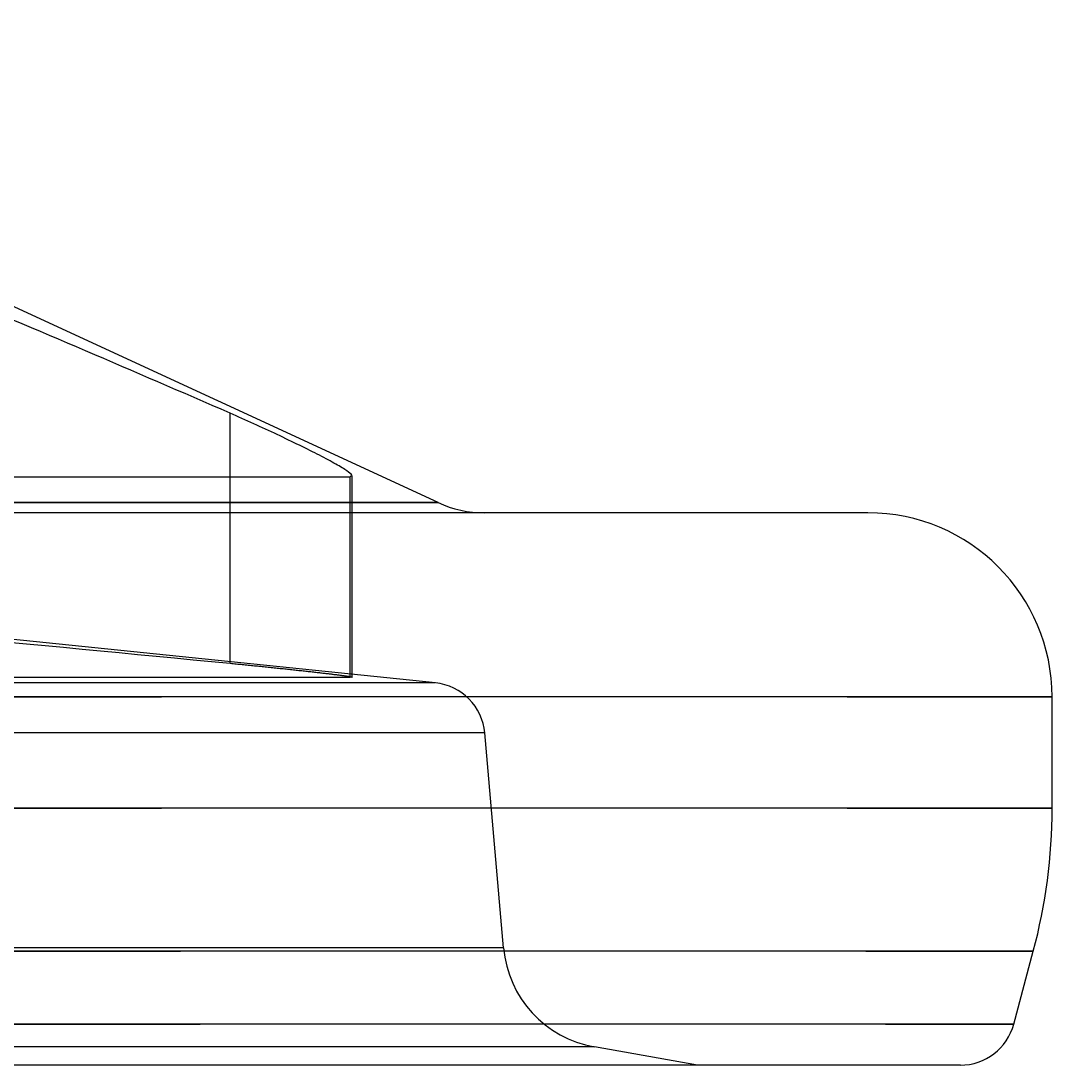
# Model space of a CAD drawing. Header units: metres. Extents: x 0 to 21025, y 0 to 14850.
# Drawn here: x 2148.9 to 2208.6, y 8930.4 to 8990.9 of the extents above; entities that cross this region are included whole.
import ezdxf

# ---------------------------------------------------------------- set-up
doc = ezdxf.new("R2010")
doc.units = ezdxf.units.M
doc.header["$LTSCALE"] = 25
doc.linetypes.add('HIDDEN2', pattern=[4.7625, 3.175, -1.5875])
doc.layers.add('SL4', color=4, linetype='Continuous')
doc.layers.add('ST1', color=7, linetype='HIDDEN2')

msp = doc.modelspace()

# ---------------------------------------------------------------- linework, layer by layer
at = {"layer": 'SL4'}
for p, q in [((2173.012, 8962.973), (2112.564, 8990.884)), ((2160.969, 8964.47), (2160.969, 8968.155)), ((2020.956, 8964.47), (2167.913, 8964.47)), ((2167.913, 8964.47), (2167.996, 8964.537)), ((2173.012, 8962.973), (2107.851, 8962.973)), ((2197.897, 8962.384), (2114.608, 8962.384)), ((2208.564, 8951.717), (2117.504, 8951.717)), ((2208.564, 8945.263), (2208.564, 8951.717)), ((2208.564, 8945.263), (2117.504, 8945.263)), ((2207.474, 8936.981), (2117.208, 8936.981)), ((2206.342, 8932.755), (2207.474, 8936.981)), ((2206.342, 8932.755), (2116.901, 8932.755)), ((2203.251, 8930.384), (2116.062, 8930.384))]:
    msp.add_line(p, q, dxfattribs=at)
for centre, radius, start, end in [((2175.695, 8968.784), 6.4, 245.21598, 270), ((2197.897, 8951.717), 10.667, 0, 90), ((2176.564, 8945.263), 32, 345, 360), ((2203.251, 8933.584), 3.2, 269.99999, 345)]:
    msp.add_arc(centre, radius, start, end, dxfattribs=at)
for points, knots in [([(2160.969, 8968.155), (2155.393, 8970.57), (2144.247, 8975.397), (2130.139, 8980.99), (2118.662, 8984.921), (2109.913, 8987.406), (2101.006, 8989.143), (2092.271, 8989.741), (2083.848, 8989.16), (2075.856, 8987.693), (2068.042, 8985.598), (2060.381, 8983.102), (2050.377, 8979.448), (2038.067, 8974.48), (2028.348, 8970.265), (2023.483, 8968.155)], [0, 0, 0, 0, 0.125548, 0.25094, 0.313675, 0.376629, 0.439322, 0.501678, 0.558004, 0.614337, 0.670086, 0.725612, 0.781127, 0.890435, 1, 1, 1, 1]), ([(2168.022, 8964.558), (2167.951, 8964.632), (2167.809, 8964.781), (2167.124, 8965.192), (2166.177, 8965.7), (2165.01, 8966.286), (2163.708, 8966.911), (2162.33, 8967.551), (2161.423, 8967.953), (2160.969, 8968.155)], [0, 0, 0, 0, 0.142813, 0.285703, 0.428598, 0.571476, 0.714276, 0.856962, 1, 1, 1, 1])]:
    msp.add_open_spline(points, degree=3, knots=knots, dxfattribs=at)
at = {"layer": 'ST1'}
for p, q in [((2160.969, 8953.666), (2160.969, 8964.47)), ((2167.913, 8952.847), (2167.913, 8964.47)), ((2168.033, 8952.842), (2168.033, 8964.537)), ((1994.116, 8962.973), (2173.012, 8962.973)), ((2172.85, 8952.531), (2106.064, 8959.384)), ((2167.913, 8952.847), (2020.956, 8952.847)), ((2168.004, 8952.861), (2167.913, 8952.847)), ((2172.825, 8952.531), (1994.303, 8952.531)), ((1958.564, 8951.717), (2208.564, 8951.717)), ((2175.706, 8949.627), (1991.437, 8949.627)), ((2176.8, 8937.18), (2175.711, 8949.627)), ((1958.564, 8945.263), (2208.564, 8945.263)), ((2176.8, 8937.18), (1990.33, 8937.18)), ((1959.655, 8936.981), (2207.474, 8936.981)), ((1960.787, 8932.755), (2206.342, 8932.755)), ((2182.033, 8931.435), (1985.076, 8931.435)), ((2188.028, 8930.384), (2182.064, 8931.435))]:
    msp.add_line(p, q, dxfattribs=at)
for centre, radius, start, end in [((2172.523, 8949.348), 3.2, 5, 84.14182), ((2183.176, 8937.738), 6.4, 185, 260)]:
    msp.add_arc(centre, radius, start, end, dxfattribs=at)
for points, knots in [([(2023.483, 8953.666), (2029.196, 8954.216), (2040.622, 8955.315), (2057.777, 8956.818), (2074.97, 8958.052), (2092.22, 8958.603), (2109.472, 8958.052), (2126.668, 8956.819), (2143.827, 8955.316), (2155.255, 8954.216), (2160.969, 8953.666)], [0, 0, 0, 0, 0.124879, 0.249755, 0.374717, 0.499956, 0.625212, 0.750198, 0.875098, 1, 1, 1, 1]), ([(2160.969, 8953.666), (2161.435, 8953.62), (2162.368, 8953.528), (2163.8, 8953.38), (2165.139, 8953.237), (2166.309, 8953.105), (2167.221, 8952.995), (2167.849, 8952.91), (2167.967, 8952.88), (2168.026, 8952.865)], [0, 0, 0, 0, 0.142698, 0.285733, 0.428775, 0.571469, 0.714329, 0.857192, 1, 1, 1, 1])]:
    msp.add_open_spline(points, degree=3, knots=knots, dxfattribs=at)

doc.saveas('drawing.dxf')
